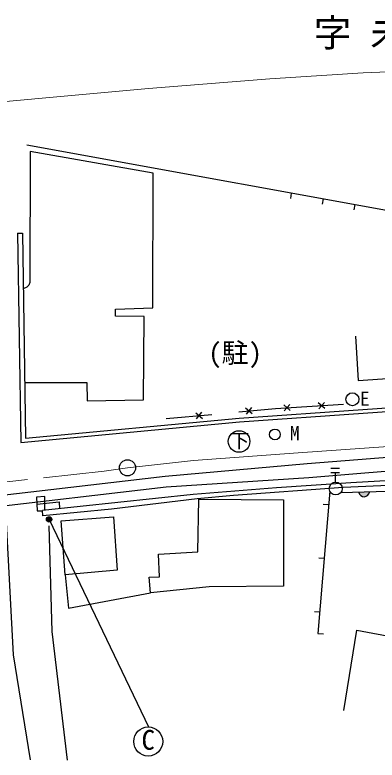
# Model space of a CAD drawing. Units: millimetres, scale not verified. Extents: x 40000 to 680000, y 20000 to 380000.
# Drawn here: x 151130 to 184751, y 270938 to 340112 of the extents above; entities that cross this region are included whole.
import ezdxf
from ezdxf.enums import TextEntityAlignment as Align

# ---------------------------------------------------------------- set-up
doc = ezdxf.new("R2010")
doc.units = ezdxf.units.MM
doc.header["$LTSCALE"] = 1000
doc.linetypes.add('CHAIN', pattern=[18.5, 12, -1.5, 3.5, -1.5])
for name, color, linetype, lineweight in [('M-BGD', 7, 'Continuous', 25), ('M-BGD-EXST', 7, 'Continuous', 25), ('M-BMK', 2, 'CHAIN', 13), ('M-BMK-SRVR', 3, 'Continuous', 25), ('M-STR-HTXT', 7, 'Continuous', 13)]:
    doc.layers.add(name, color=color, linetype=linetype, lineweight=lineweight)
doc.layers.add('M-BMK-HTXT', color=7, linetype='Continuous')
doc.styles.add('ＭＳ ゴシック', font='')
doc.styles.get('ＭＳ ゴシック').set_extended_font_data('MS Gothic')

msp = doc.modelspace()

# ---------------------------------------------------------------- hatches: boundary and pattern name
at = {"layer": 'M-BGD'}
msp.add_hatch(color=256, dxfattribs=at).paths.add_polyline_path([(184039, 295811), (183048, 295785, 0.82183)])
at = {"layer": 'M-BGD-EXST'}
msp.add_hatch(color=256, dxfattribs=at).paths.add_polyline_path([(154087, 293161, 1), (154526, 293400, 1)])

# ---------------------------------------------------------------- linework, layer by layer
at = {"layer": 'M-BGD'}
for p, q in [((176730, 323081), (176820, 323573)), ((179682, 322544), (179771, 323036)), ((182634, 322008), (182723, 322500)), ((151370, 319838), (151820, 319845)), ((151370, 319838), (151682, 300422)), ((151820, 319845), (152126, 300816)), ((176691, 303380), (176092, 303911)), ((176656, 303945), (176126, 303346)), ((179895, 303577), (179296, 304107)), ((179860, 304141), (179330, 303542)), ((165165, 302650), (169420, 303019)), ((167928, 303173), (168540, 302659)), ((167977, 302610), (168491, 303222)), ((173152, 303091), (172536, 303601)), ((173099, 303654), (172589, 303038)), ((180453, 298049), (181253, 298049)), ((180453, 297649), (181253, 297649)), ((180853, 297649), (180853, 296727)), ((180361, 295916), (179265, 282697)), ((179758, 294698), (180256, 294656)), ((153733, 293618), (153700, 294092)), ((179345, 289715), (179843, 289673)), ((178932, 284732), (179430, 284691)), ((179265, 282697), (179763, 282656))]:
    msp.add_line(p, q, dxfattribs=at)
for points in [[(152228, 328041), (191736, 320863), (193001, 319556)], [(152043, 305989), (157810, 305981), (157831, 304292), (163068, 304376), (163131, 312112), (160460, 312154), (160460, 312801), (163924, 312926), (163949, 325432), (152559, 327447), (152525, 315268), (152431, 315013), (152243, 314839), (151903, 314690)], [(182757, 310301), (182996, 306160), (190678, 306694), (190327, 311200)], [(152126, 300816), (171954, 302690), (194921, 304288), (216623, 304650)], [(151682, 300422), (171982, 302341), (194936, 303938), (216629, 304300)], [(171925, 303260), (175330, 303581), (181624, 303966)], [(62052, 284988), (93477, 288624), (147545, 295254), (165072, 297307), (178268, 298481), (189609, 299382), (199402, 299796), (213142, 299974), (227769, 299628), (244962, 298825), (258696, 297791), (272673, 296258), (303557, 293028), (335539, 289668)], [(62157, 283994), (93595, 287631), (147664, 294261), (165163, 296311), (178403, 297162), (189954, 298128), (199516, 298593), (213161, 298828), (227593, 298390), (244812, 297557), (258543, 296511), (272498, 294950), (303364, 291643), (335477, 288306)], [(248908, 296844), (248442, 296507), (243015, 296820), (236119, 297260), (231582, 297545), (226488, 297676), (221484, 297884), (218529, 297987), (217829, 298402), (216403, 298402), (215806, 297754), (206278, 297652), (198258, 297387), (189340, 297076), (182314, 296687), (175403, 296219), (167678, 295597), (153700, 294092)], [(248775, 295948), (242648, 296456), (237638, 296796), (233164, 297047), (228018, 297296), (224526, 297386), (221640, 297459), (218610, 297459), (217811, 297948), (216432, 297948), (215942, 297295), (210061, 297213), (204512, 297116), (198920, 296969), (191386, 296660), (181615, 296253), (171436, 295489), (168043, 295178), (160102, 294218), (153733, 293618)], [(210817, 296736), (195649, 296148), (181351, 295736)], [(153914, 294115), (153917, 295396), (153135, 295333), (153206, 294061), (153701, 294085)], [(153170, 294709), (155243, 294914), (155275, 294262)], [(152570, 270966), (151013, 280708), (150349, 292993)], [(154268, 292681), (154555, 282881), (155990, 270938)], [(155786, 288139), (156116, 285026), (163703, 286479)], [(181667, 275543), (182863, 282987), (214308, 277134), (213362, 271545)]]:
    msp.add_lwpolyline(points, dxfattribs=at)
for points in [[(163703, 286479), (163588, 287924), (164561, 287962), (164445, 290060), (168118, 290277), (168205, 295173), (176071, 295083), (176070, 287069), (169151, 287036)], [(155410, 293142), (160273, 293518), (160624, 288567), (155786, 288139)]]:
    msp.add_lwpolyline(points, close=True, dxfattribs=at)
for centre, radius in [((182457, 304435), 600), ((175266, 301165), 500), ((180914, 296147), 600)]:
    msp.add_circle(centre, radius, dxfattribs=at)
msp.add_arc((183541, 295895), 505, 192.66118, 350.31937, dxfattribs=at)
at = {"layer": 'M-BGD-EXST'}
msp.add_line((154306, 293281), (163531, 274013), dxfattribs=at)
for centre, radius in [((171941, 300516), 1000), ((154306, 293281), 250), ((163509, 272663), 1350)]:
    msp.add_circle(centre, radius, dxfattribs=at)
at = {"layer": 'M-BMK'}
msp.add_lwpolyline([(61854, 286848), (159413, 297771), (161581, 298071), (167700, 298738), (177431, 299470), (185766, 300063), (198894, 300610), (208633, 300830), (221123, 300827), (231428, 300576), (245864, 299854), (261648, 298494), (298495, 294295), (337113, 290106), (361069, 287510)], dxfattribs=at)
at = {"layer": 'M-BMK-SRVR'}
msp.add_circle((161581, 298071), 750, dxfattribs=at)
at = {"layer": 'M-STR-HTXT'}
msp.add_lwpolyline([(57803, 323660), (163522, 333274), (174805, 334178), (183456, 334729), (191896, 335068), (201330, 335535), (218115, 336230), (232783, 336764), (248714, 337082), (257058, 337168), (264675, 336826), (333621, 332844)], dxfattribs=at)

# ---------------------------------------------------------------- texts
at = {"layer": 'M-BGD', "style": 'ＭＳ ゴシック'}
for s, p in [('E', (183614, 304492)), ('M', (177108, 301292))]:
    msp.add_text(s, height=1320, dxfattribs=at).set_placement(p, align=Align.MIDDLE_CENTER)
at = {"layer": 'M-BGD-EXST', "style": 'ＭＳ ゴシック'}
msp.add_text('下', height=1320, dxfattribs=at).set_placement((171088, 299529), align=Align.BOTTOM_LEFT)
msp.add_text('C', height=1833, rotation=357.985, dxfattribs=at).set_placement((162830, 271377), align=Align.BOTTOM_LEFT)
at = {"layer": 'M-BMK-HTXT', "style": 'ＭＳ ゴシック'}
for s, height, p in [('字 未 永', 2566, (178866, 336395)), ('(駐)', 1833, (169075, 307268))]:
    msp.add_text(s, height=height, dxfattribs=at).set_placement(p, align=Align.BOTTOM_LEFT)

doc.saveas('drawing.dxf')
